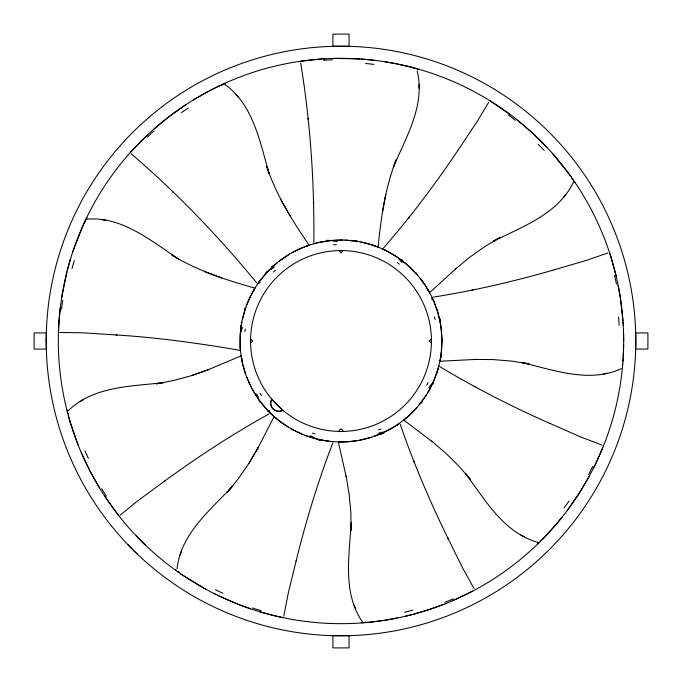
<?xml version="1.0" encoding="UTF-8"?>
<svg xmlns="http://www.w3.org/2000/svg" width="682" height="682" viewBox="0 0 682 682"><rect width="100%" height="100%" fill="white"/><g stroke="black" fill="none" stroke-linecap="round" stroke-linejoin="round"><path stroke-width="1.02" d="M313.814 242.366C314.445 182.486 310.412 122.393 300.728 63.281M623.672 341.29L623.578 333.686M623.638 345.28L623.203 357.206M58.456 332.39L58.481 331.836M58.464 332.185L58.942 322.347M623.101 358.911L623.058 359.602M58.984 321.716L60.314 307.539M623.016 360.284L622.939 361.307M622.478 366.925L622.436 367.376M377.683 246.944L378.084 247.106C381.119 217.43 385.211 187.507 396.259 159.597L393.54 166.809C406.191 136.877 425.611 104.789 417.162 70.86M441.203 353.31L441.953 340.446L441.058 327.59M441.109 354.009L440.359 358.86M61.542 298.511L66.879 272.007M283.789 616.178L288.23 593.306L296.227 560.519M177.039 568.805C180.704 534.023 209.928 510.52 232.059 486.718L227.029 492.566L238.257 478.798L248.802 463.53L258.111 447.716L248.802 463.53M440.333 359.013L440.061 360.446M385.731 194.327L382.389 212.375L382.508 211.77M241.871 321.895L240.269 334.308L240.2 346.584M440.009 360.718L439.924 361.145M242.391 319.381L245.75 307.539M296.09 561.064C305.954 521.005 317.991 481.492 332.807 442.985M67.245 270.566L70.416 259.228M438.594 366.814L437.938 369.192M180.091 555.327L181.216 551.772M437.631 370.232L433.368 381.741L427.623 392.849M436.702 373.131L436.949 372.406M72.965 251.232L83.153 225.171M246.944 304.334L250.686 295.894M603.519 445.806L603.348 446.241M602.658 447.946L596.545 461.833M248.555 300.438L249.254 298.887M83.596 224.173L84.065 223.15M84.96 221.215L85.958 219.118M595.463 464.084L596.008 462.959M594.926 465.201L593.314 468.44M251.053 295.161L254.991 288.145C226.271 280.063 197.524 270.797 171.949 255.085L178.582 259.015C151.097 240.985 122.3 216.279 87.032 219.11M257.796 448.244L274.096 416.6M252.468 292.493L253.048 291.436M589.077 476.513L579.146 493.282L567.296 510.383M573.545 182.009C558.362 213.96 522.565 226.552 493.214 241.334L499.932 237.558L484.68 246.654L469.548 257.395L455.388 269.066L455.866 268.682L429.626 292.655M488.662 102.368L476.727 122.189L458.151 150.031M426.267 395.048L419.063 405.023M458.619 149.341C435.602 183.68 410.743 216.782 383.574 247.967M257.694 283.976L257.839 283.763M257.89 283.686L258.606 282.672M258.342 283.039L259.552 281.351M260.192 280.481L268.137 271.121L277.335 262.647M565.506 194.634L563.238 197.592M562.173 517.033L557.092 523.222M408.671 217.848L409.37 216.978M556.256 524.219L543.682 538.038M416.847 407.623L410.445 414.272M130.228 152.64L143.979 138.31M415.219 409.439L416.463 408.058M542.923 538.814L542.13 539.615M539.445 542.301L538.976 542.761M144.874 137.44L147.491 134.951M409.848 414.835L409.14 415.491M405.568 418.603L409.524 415.133M408.961 415.645L408.535 416.037M154.234 128.813L169.298 116.451L186.28 104.431M68.098 410.871C93.298 386.038 131.234 386.447 163.876 382.602L156.272 383.847L173.714 380.513L191.608 375.603L208.914 369.474L191.608 375.603M120.296 515.029L138.173 500.528L164.916 480.87M405.338 418.799L403.77 420.069L404.111 419.797M403.753 420.078L432.166 441.561L431.697 441.16L445.661 453.078L458.858 466.113L470.469 479.557L465.584 473.589C485.243 499.932 503.853 533 537.962 542.403M279.356 261.053L289.543 254.147M164.703 481.023C198.147 456.565 232.912 433.931 269.168 413.863M399.567 423.232L399.337 423.394M399.251 423.454L397.87 424.409M282.877 258.452L283.985 257.694M398.314 424.11L397.137 424.912M79.973 401.749L83.119 399.754M396.233 425.5L389.575 429.498M193.373 99.939L208.155 91.49M390.292 429.106L374.026 436.403M292.092 252.681L293.021 252.178M292.518 252.451L299.918 248.785M472.703 591.115L452.362 600.808M209.297 90.885L217.933 86.529M218.913 86.051L219.928 85.565M221.855 84.662L223.969 83.69M299.253 249.083L300.805 248.393M300.131 248.691L300.574 248.495M242.374 362.534L241.147 355.842L208.325 369.67M301.563 248.069L307.147 245.887M443.931 604.269L428.449 609.802L414.008 614.081M607.918 252.954L586.153 260.464L554.014 269.867M621.336 368.681C589.171 383.403 553.656 370.036 521.67 362.492L529.241 363.915L511.713 361.085L493.214 359.585L474.86 359.423L475.482 359.431L439.907 361.247M306.482 246.134L307.471 245.776M307.335 245.827L309.082 245.222M308.648 245.367L309.082 245.222C292.288 220.567 276.219 195.001 266.73 166.519L269.279 173.791C259.816 142.316 253.636 104.883 224.804 84.38M371.579 437.213L359.644 440.214M554.304 269.782C514.595 281.282 474.271 290.685 433.42 297.096M313.882 243.755L314.266 243.653M314.445 243.602L316.951 242.954M412.567 614.456L405.475 616.221M318 242.698L319.474 242.366M607.065 373.19L603.425 373.992M318.929 242.485L331.026 240.541L342.594 240.055M319.79 242.298L320.225 242.204M397.274 618.011L385.586 620.134M471.995 290.157L473.095 289.944M384.324 620.33L369.61 622.223M356.277 440.794L347.095 441.766M300.421 61.261L321.606 58.993M353.864 441.135L355.706 440.879M368.527 622.325L367.402 622.436M363.617 622.768L362.969 622.819M322.833 58.916L325.212 58.771M346.277 441.817L340.582 441.953M334.316 58.405L359.849 58.959M59.624 332.458L82.803 332.825L116.204 334.964M340.275 441.953L338.801 441.927M338.86 441.927L338.263 441.919L346.2 476.641L346.098 476.027L349.133 494.126L350.863 512.6L351.119 530.357L351.213 522.651C349.337 555.472 342.338 592.76 362.423 621.89M345.169 240.132L357.411 241.385M115.94 334.947L117.04 335.024M361.349 59.061L374.546 60.323M116.486 334.99C158.028 337.505 200.423 343.515 240.49 350.429M333.268 441.655L330.062 441.356M101.993 219.757L105.684 220.243M328.997 441.237L326.303 440.879M327.172 440.998L327.607 441.058M326.738 440.939L316.013 438.816L304.973 435.304M382.866 61.448L384.23 61.653M277.685 411.246L274.744 410.257A5.857 4.143 45 0 1 271.956 407.606L270.754 404.315A9.744 6.888 45 0 1 270.677 403.241A13.188 9.326 45 0 1 271.786 399.226M385.552 61.866L395.824 63.699M360.778 241.999L369.738 244.224M397.086 63.946L410.291 66.955M282.629 617.577L271.223 614.925M411.357 67.228L412.44 67.509M270.012 614.61L259.305 611.609M414.503 68.055L416.745 68.669M370.522 244.463L375.543 246.142M372.219 244.991L373.395 245.384M250.626 608.838L239.484 604.815M602.061 445.124L580.57 436.889L549.905 423.437M373.983 245.588L375.057 245.963M375.467 246.108L377.777 246.978M204.319 271.479L221.514 277.906L220.934 277.685M238.53 604.44L217.396 595.216M302.586 434.357L291.512 428.987M301.086 433.726L298.571 432.61M550.178 423.556C512.361 406.847 475.431 388.126 440.018 366.771M382.73 249.075L383.182 249.28M382.798 249.101L385.603 250.43M216.092 594.576L213.483 593.272M386.566 250.916L397.163 257.114L407.103 264.701M524.126 536.683L520.818 534.952M388.97 252.17L390.462 252.996M206.049 589.376L182.154 574.815M474.033 386.259L475.013 386.796M291.836 429.174L292.851 429.737M288.554 427.264L280.899 422.115M489.898 100.723L510.324 114.653M178.582 572.351L177.687 571.721M279.893 421.357L281.035 422.218M280.242 421.621L275.068 417.452M517.527 120.228L532.318 132.913L547.109 147.551M131.294 153.868C176.868 192.963 218.658 236.535 256.773 282.919M282.885 410.317L282.74 410.189A12.651 8.943 45 0 1 277.702 411.314M274.872 417.282L274.292 416.77M281.513 409.14L271.598 399.013M269.842 412.619L274.522 416.975M408.117 265.588L409.183 266.551M409.03 266.415L417.597 275.247M145.76 545.412L145.198 544.875M137.363 554.142L136.835 553.639M144.772 544.466L144.311 544.023M135.982 552.812L131.711 548.601M172.486 191.702L173.279 192.469M144.073 543.793L140.279 540.033M270.379 413.139L269.612 412.388M269.774 412.542L269.33 412.099M268.111 410.854L269.347 412.116M140.006 539.752L138.207 537.928M131.438 548.319L129.188 546.018M269.109 411.877L268.614 411.365M268.503 411.255L266.295 408.91M128.966 545.796L127.713 544.483M137.329 537.007L136.281 535.916M235.844 94.491L238.359 97.236M267.37 410.07L266.602 409.234M266.722 409.37L265.69 408.237M266.423 409.047L265.025 407.478M265.835 408.39L258.99 399.865L252.783 390.087M552.761 153.757L570.237 175.615M419.788 277.872L423.624 282.987M118.898 515.856L104.474 495.788M421.288 279.799L422.354 281.223M423.352 282.595L424.272 283.925M572.88 179.34L573.545 180.295M423.854 283.32L425.218 285.332M425.841 286.287L429.225 291.939M99.606 488.082L90.749 472.447L82.317 454.962M474.058 588.575L462.882 568.447L448.04 538.43M280.984 199.886L290.029 215.862L289.722 215.324M429.285 292.041L429.6 292.612M252.135 388.911L252.843 390.189M251.564 387.819L246.526 376.592M447.921 538.175C429.788 501.236 413.642 463.325 400.283 424.392M447.81 537.945L448.168 538.695M432.107 297.514L432.311 297.949M432.354 298.043L433.019 299.475M249.612 383.906L248.521 381.485M432.942 299.304L433.385 300.293M81.158 452.285L81.746 453.649M433.812 301.282L437.946 312.842L440.683 325.041M355.501 608.608L354.077 605.164M77.97 444.519L70.647 423.548M413.812 461.177L414.221 462.226M242.818 364.503L245.529 373.83M436.599 308.554L436.864 309.347M245.213 372.892L245.375 373.369M609.597 252.928L609.955 254.019M610.185 254.727L611.362 258.521M611.541 259.1L616.196 276.44M70.459 422.925L69.018 418.015M68.729 416.958L68.43 415.875M67.816 413.599L67.279 411.57M242.63 363.702L242.417 362.764M242.246 361.963L242.536 363.276M618.139 285.349L620.228 297.011M620.381 298.025L622.956 320.941M440.887 326.371L441.084 327.795M307.88 118.31L307.991 119.41M240.516 350.701L240.269 347.658M623.058 322.381L623.237 325.297M418.901 84.568L419.063 88.293M313.66 202.043L313.677 203.168M282.791 410.24A8.073 8.073 0 0 1 271.76 399.209M374.776 246.049A46.325 0.733 19.3 0 1 375.901 246.415M332.688 241.036A119.35 5.516 3.4 0 1 337.377 241.556M333.558 244.77A119.035 25.822 -16.2 0 1 336.235 244.65M316.474 242.886A76.094 14.075 0.9 0 1 317.514 242.63M326.704 240.431A99.811 60.093 -32.8 0 1 328.332 240.217M355.834 240.644A69.777 15.251 -6.6 0 1 357.01 240.823M305.843 246.552A46.325 0.733 -20.7 0 1 306.943 246.108M270.379 269.765A119.35 5.516 -36.6 0 1 274.3 267.148M273.448 272.075A119.035 25.822 -56.2 0 1 275.417 270.26M259.143 281.606A76.094 14.075 -39.1 0 1 259.774 280.737M259.467 283.098A18.806 2.421 -55.9 0 1 260.157 282.152M265.4 273.15A99.811 60.093 -72.8 0 1 267.08 271.342M271.649 266.798A99.811 60.093 -72.8 0 1 272.809 265.733M253.363 291.248A46.325 0.733 -60.7 0 1 253.917 290.208M241.113 331.827A119.35 5.516 -76.6 0 1 242.434 327.3M244.94 331.623A119.035 25.822 83.8 0 1 245.29 328.963M240.115 348.118A76.094 14.075 -79.1 0 1 240.047 347.044M240.388 327.172A99.811 60.093 67.2 0 1 240.618 325.621M244.744 308.963A69.777 15.251 -86.6 0 1 245.128 307.838M241.88 359.226A46.325 0.733 79.3 0 1 241.641 358.067M258.589 398.177A119.35 5.516 63.4 0 1 256.688 393.864M261.385 395.56A119.035 25.822 43.8 0 1 259.944 393.301M268.29 411.297A76.094 14.075 60.9 0 1 267.549 410.521M269.347 410.752A18.806 2.421 44.1 0 1 268.776 410.155M260.055 402.363A99.811 60.093 27.2 0 1 259.075 401.05M276.79 418.671A46.325 0.733 39.3 0 1 275.852 417.938M314.615 437.776A119.35 5.516 23.4 0 1 310.395 435.687M315.084 433.965A119.035 25.822 3.8 0 1 312.527 433.164M330.489 441.586A76.094 14.075 20.9 0 1 329.423 441.467M320.037 440.393A99.811 60.093 -12.8 0 1 318.434 440.035M368.118 622.53A12.762 0.58 -3 0 1 367.572 622.589M362.423 622.547A24.168 0.631 -3.8 0 1 361.153 622.649M366.021 622.035A70.016 4.927 -1.3 0 1 364.938 622.137M412.789 610.177A208.649 46.001 -26.7 0 1 404.639 612.214M453.223 598.89A207.277 78.549 -40.3 0 1 444.869 602.385M406.344 417.725A46.325 0.733 -40.7 0 1 405.458 418.518M431.723 383.787A119.35 5.516 -56.6 0 1 428.935 387.589M428.057 382.67A119.035 25.822 -76.2 0 1 426.821 385.049M438.236 368.817A76.094 14.075 -59.1 0 1 437.938 369.849M433.633 382.67A99.811 60.093 87.2 0 1 432.951 384.137M430.069 389.78A99.811 60.093 87.2 0 1 429.31 391.127M422.047 402.022A69.777 15.251 -66.6 0 1 421.263 403.045M434.468 316.96A119.035 25.822 63.8 0 1 435.056 319.577M433.368 299.807A76.094 14.075 80.9 0 1 433.795 300.788M431.638 298.742A18.806 2.421 64.1 0 1 432.183 299.961M437.563 309.458A99.811 60.093 47.2 0 1 437.81 310.25M440.112 318.809A99.811 60.093 47.2 0 1 440.436 320.352M441.365 357.334A120.322 14.825 81.5 0 1 440.973 356.575M427.904 289.978A46.325 0.733 59.3 0 1 428.535 290.975M398.885 259.083A119.35 5.516 43.4 0 1 402.15 262.493M397.154 262.502A119.035 25.822 23.8 0 1 399.277 264.13M385.279 250.072A76.094 14.075 40.9 0 1 386.242 250.55M401.4 259.339A99.811 60.093 7.2 0 1 402.661 260.294M416.046 272.732A69.777 15.251 33.4 0 1 416.873 273.653M341.733 441.774A46.325 0.733 -0.7 0 1 340.557 441.817M382.994 432.09A119.35 5.516 -16.6 0 1 378.416 433.206M380.906 428.876A119.035 25.822 -36.2 0 1 378.433 429.907M397.606 424.809A76.094 14.075 -19.1 0 1 396.711 425.406M383.71 433.155A99.811 60.093 -52.8 0 1 380.795 434.443M441.263 352.952A23.393 0.529 -79.9 0 1 441.356 352.611M618.548 317.045A208.649 45.992 73.3 0 1 619.137 325.425M614.456 275.264A207.285 78.549 59.7 0 1 616.451 284.096M411.809 67.168A12.762 0.58 17 0 1 412.337 67.305M417.162 69.112A24.168 0.631 16.2 0 1 418.39 69.445M413.607 68.353A70.016 4.927 18.7 0 1 414.656 68.635M365.603 63.503A208.649 46.001 -6.7 0 1 373.958 64.381M323.745 60.28A207.277 78.549 -20.3 0 1 332.79 59.854M219.229 85.719A12.762 0.58 -23 0 1 219.723 85.48M224.574 83.758A24.168 0.631 -23.8 0 1 225.733 83.23M221.36 85.472A70.016 4.927 -21.3 0 1 222.349 85.003M181.48 112.607A208.649 46.001 -46.7 0 1 188.437 107.909M147.338 137.039A207.277 78.549 -60.3 0 1 153.996 130.901M83.63 223.722A12.762 0.58 -63 0 1 83.852 223.219M86.461 218.777A24.168 0.631 -63.8 0 1 87.006 217.635M85.105 222.153A70.016 4.927 -61.3 0 1 85.557 221.164M71.994 268.58A208.649 46.001 -86.7 0 1 74.304 260.507M61.551 309.244A207.277 78.549 79.7 0 1 62.701 300.259M68.456 416.6A12.762 0.58 77 0 1 68.302 416.063M67.45 410.99A24.168 0.631 76.2 0 1 67.134 409.754M68.575 414.443A70.016 4.927 78.7 0 1 68.294 413.394M88.379 458.44A208.649 46.001 53.3 0 1 84.96 450.768M106.511 496.3A207.277 78.549 39.7 0 1 101.618 488.679M180.807 574.099A12.762 0.58 37 0 1 180.355 573.792M176.433 570.442A24.168 0.631 36.2 0 1 175.402 569.709M179.519 572.377A70.016 4.927 38.7 0 1 178.624 571.746M222.971 593.349A208.649 46.001 13.3 0 1 215.418 589.666M261.197 610.697A207.277 78.549 -0.3 0 1 252.553 608.003M542.744 539.232A12.762 0.58 -43 0 1 542.361 539.633M538.379 542.906A24.168 0.631 -43.8 0 1 537.476 543.801M540.817 540.204A70.016 4.927 -41.3 0 1 540.05 540.971M569.018 501.057A208.649 46.001 -66.7 0 1 564.082 507.851M592.735 466.42A207.277 78.549 -80.3 0 1 588.583 474.467M622.692 364.077A35.447 1.696 -82.7 0 1 622.64 364.631M571.252 176.749A12.762 0.58 57 0 1 571.584 177.192M574.116 181.676A24.168 0.631 56.2 0 1 574.832 182.725M571.874 178.812A70.016 4.927 58.7 0 1 572.505 179.698M538.217 144.243A208.649 46.001 33.3 0 1 544.057 150.279M508.226 114.866A207.277 78.549 19.7 0 1 515.43 120.356M46.214 340.497L46.325 349.073L34.1 349.073L34.1 332.927L46.325 332.927L46.214 340.497M250.55 340.761L250.567 342.901L252.971 341L250.567 339.099L250.55 340.761M431.459 341L431.433 342.901L429.029 341L431.433 339.099L431.459 341A90.459 90.459 0 0 1 295.775 419.336A90.459 90.459 0 0 1 295.775 262.664A90.459 90.459 0 0 1 431.459 341M635.786 341L635.675 349.073L647.9 349.073L647.9 332.927L635.675 332.927L635.786 341A294.786 294.786 0 0 1 193.611 596.29A294.786 294.786 0 0 1 193.611 85.71A294.786 294.786 0 0 1 635.786 341M438.79 366.081L438.671 366.524L438.79 366.072M342.901 250.567L341 252.971L339.099 250.567L342.901 250.567M341 429.029C334.18 432.448 347.82 432.448 341 429.029M333.43 46.308L332.927 46.325L332.927 34.1L349.073 34.1L349.073 46.325L333.43 46.308M349.073 635.675L332.927 635.675L332.927 647.9L349.073 647.9L349.073 635.675M290.523 428.432A100.953 100.953 0 0 0 441.953 341A100.953 100.953 0 0 0 290.523 253.568A100.953 100.953 0 0 0 290.523 428.432M199.664 585.804A282.672 282.672 0 0 0 623.672 341A282.672 282.672 0 0 0 199.664 96.196A282.672 282.672 0 0 0 199.664 585.804"/></g></svg>
